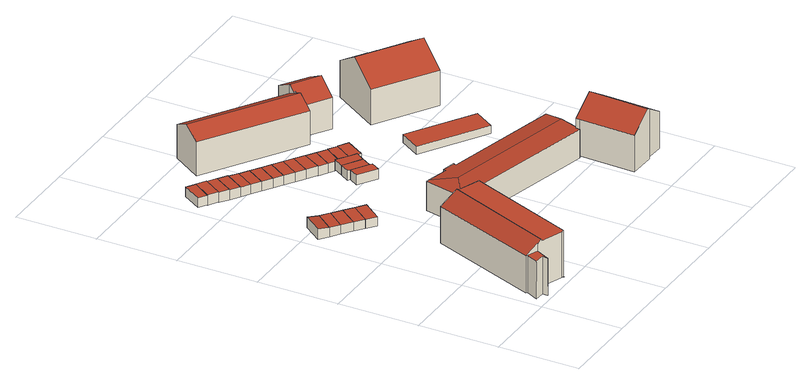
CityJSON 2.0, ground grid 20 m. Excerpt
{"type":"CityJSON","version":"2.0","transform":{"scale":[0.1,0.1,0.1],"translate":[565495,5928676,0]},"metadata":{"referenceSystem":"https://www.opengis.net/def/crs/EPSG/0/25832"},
"CityObjects":{
"building1":{"type":"Building","attributes":{"Gemeindeschluessel":"02100137","Geometrietyp2DReferenz":"3000","function":"31001_1010","roofType":"1000","measuredHeight":11.95,"storeysAboveGround":3},"address":[{"country":"Germany","locality":"Hamburg","thoroughfareNumber":"11d","thoroughfareName":"Groß-Sand","postcode":"21107"}],"geometry":[{"type":"Solid","lod":"2","boundaries":[[[[0,1,2,3,4,5,6,7]],[[8,9,10,11,12]],[[13,14,15]],[[16,17,18,19]],[[6,5,20,21]],[[4,3,11,10]],[[1,0,22,23]],[[7,6,21,24]],[[9,8,13,25]],[[8,12,14,13]],[[26,19,18,24,21,20,25,13,15,14,27]],[[26,27,2,1,23,28]],[[14,12,11,3,2,27]],[[20,5,4,10,9,25]],[[19,26,28,16]],[[18,17,22,0,7,24]],[[28,23,22,17,16]]]],"semantics":{"surfaces":[{"type":"RoofSurface"},{"type":"WallSurface"},{"type":"GroundSurface"}],"values":[[0,0,0,1,1,1,1,1,1,1,2,1,1,1,1,1,0]]}}]},
"building2":{"type":"Building","attributes":{"Gemeindeschluessel":"02100137","Geometrietyp2DReferenz":"3000","function":"31001_2460","roofType":"1000","measuredHeight":2.57,"storeysAboveGround":1},"address":[{"country":"Germany","locality":"Hamburg","thoroughfareName":"Groß-Sand","postcode":"21107"}],"geometry":[{"type":"Solid","lod":"2","boundaries":[[[[29,30,31,32]],[[33,34,29,32]],[[33,35,36,34]],[[36,35,31,30]],[[31,35,33,32]],[[34,36,30,29]]]],"semantics":{"surfaces":[{"type":"WallSurface"},{"type":"GroundSurface"},{"type":"RoofSurface"}],"values":[[0,0,0,0,1,2]]}}]},
"building3":{"type":"Building","attributes":{"Gemeindeschluessel":"02100137","Geometrietyp2DReferenz":"3000","function":"31001_2460","roofType":"1000","measuredHeight":2.31,"storeysAboveGround":1},"address":[{"country":"Germany","locality":"Hamburg","thoroughfareName":"Groß-Sand","postcode":"21107"}],"geometry":[{"type":"Solid","lod":"2","boundaries":[[[[32,33,37,38]],[[34,29,39,40]],[[29,32,38,39]],[[34,33,32,29]],[[40,37,33,34]],[[39,38,37,40]]]],"semantics":{"surfaces":[{"type":"GroundSurface"},{"type":"RoofSurface"},{"type":"WallSurface"}],"values":[[0,1,2,2,2,2]]}}]},
"building4":{"type":"Building","attributes":{"Gemeindeschluessel":"02100137","Geometrietyp2DReferenz":"3000","function":"31001_2460","roofType":"1000","measuredHeight":2.32,"storeysAboveGround":1},"address":[{"country":"Germany","locality":"Hamburg","thoroughfareName":"Groß-Sand","postcode":"21107"}],"geometry":[{"type":"Solid","lod":"2","boundaries":[[[[40,41,42,37]],[[41,43,44,42]],[[43,39,38,44]],[[37,38,39,40]],[[37,42,44,38]],[[39,43,41,40]]]],"semantics":{"surfaces":[{"type":"WallSurface"},{"type":"GroundSurface"},{"type":"RoofSurface"}],"values":[[0,0,0,0,1,2]]}}]},
"building5":{"type":"Building","attributes":{"Gemeindeschluessel":"02100137","Geometrietyp2DReferenz":"3000","function":"31001_2460","roofType":"1000","measuredHeight":2.33,"storeysAboveGround":1},"address":[{"country":"Germany","locality":"Hamburg","thoroughfareName":"Groß-Sand","postcode":"21107"}],"geometry":[{"type":"Solid","lod":"2","boundaries":[[[[45,41,43,46]],[[42,47,48,44]],[[43,41,42,44]],[[41,45,47,42]],[[45,46,48,47]],[[46,43,44,48]]]],"semantics":{"surfaces":[{"type":"RoofSurface"},{"type":"GroundSurface"},{"type":"WallSurface"}],"values":[[0,1,2,2,2,2]]}}]},
"building6":{"type":"Building","attributes":{"Gemeindeschluessel":"02100137","Geometrietyp2DReferenz":"3000","function":"31001_2460","roofType":"1000","measuredHeight":2.31,"storeysAboveGround":1},"address":[{"country":"Germany","locality":"Hamburg","thoroughfareName":"Groß-Sand","postcode":"21107"}],"geometry":[{"type":"Solid","lod":"2","boundaries":[[[[49,45,46,50]],[[47,51,52,48]],[[46,45,47,48]],[[45,49,51,47]],[[49,50,52,51]],[[50,46,48,52]]]],"semantics":{"surfaces":[{"type":"RoofSurface"},{"type":"GroundSurface"},{"type":"WallSurface"}],"values":[[0,1,2,2,2,2]]}}]},
"building7":{"type":"Building","attributes":{"Gemeindeschluessel":"02100137","Geometrietyp2DReferenz":"3000","function":"31001_2460","roofType":"1000","measuredHeight":2.49,"storeysAboveGround":1},"address":[{"country":"Germany","locality":"Hamburg","thoroughfareName":"Bonifatiusstraße","postcode":"21107"}],"geometry":[{"type":"Solid","lod":"2","boundaries":[[[[53,54,55,56]],[[57,58,59,60]],[[58,53,56,59]],[[57,54,53,58]],[[60,55,54,57]],[[59,56,55,60]]]],"semantics":{"surfaces":[{"type":"GroundSurface"},{"type":"RoofSurface"},{"type":"WallSurface"}],"values":[[0,1,2,2,2,2]]}}]},
"building8":{"type":"Building","attributes":{"Gemeindeschluessel":"02100137","Geometrietyp2DReferenz":"3000","function":"31001_2460","roofType":"1000","measuredHeight":2.54,"storeysAboveGround":1},"address":[{"country":"Germany","locality":"Hamburg","thoroughfareName":"Bonifatiusstraße","postcode":"21107"}],"geometry":[{"type":"Solid","lod":"2","boundaries":[[[[61,62,63,64]],[[65,66,67,68]],[[66,61,64,67]],[[65,62,61,66]],[[68,63,62,65]],[[67,64,63,68]]]],"semantics":{"surfaces":[{"type":"GroundSurface"},{"type":"RoofSurface"},{"type":"WallSurface"}],"values":[[0,1,2,2,2,2]]}}]},
"building9":{"type":"Building","attributes":{"Gemeindeschluessel":"02100137","Geometrietyp2DReferenz":"3000","function":"31001_2460","roofType":"1000","measuredHeight":2.54,"storeysAboveGround":1},"address":[{"country":"Germany","locality":"Hamburg","thoroughfareName":"Bonifatiusstraße","postcode":"21107"}],"geometry":[{"type":"Solid","lod":"2","boundaries":[[[[69,70,71,72]],[[73,74,75,76]],[[74,69,72,75]],[[73,70,69,74]],[[76,71,70,73]],[[75,72,71,76]]]],"semantics":{"surfaces":[{"type":"GroundSurface"},{"type":"RoofSurface"},{"type":"WallSurface"}],"values":[[0,1,2,2,2,2]]}}]},
"building10":{"type":"Building","attributes":{"Gemeindeschluessel":"02100137","Geometrietyp2DReferenz":"3000","function":"31001_2460","roofType":"1000","measuredHeight":2.46,"storeysAboveGround":1},"address":[{"country":"Germany","locality":"Hamburg","thoroughfareName":"Bonifatiusstraße","postcode":"21107"}],"geometry":[{"type":"Solid","lod":"2","boundaries":[[[[72,71,77,78]],[[79,80,81,82]],[[80,72,78,81]],[[79,71,72,80]],[[82,77,71,79]],[[81,78,77,82]]]],"semantics":{"surfaces":[{"type":"GroundSurface"},{"type":"RoofSurface"},{"type":"WallSurface"}],"values":[[0,1,2,2,2,2]]}}]},
"building11":{"type":"Building","attributes":{"Gemeindeschluessel":"02100137","Geometrietyp2DReferenz":"3000","function":"31001_2460","roofType":"1000","measuredHeight":2.49,"storeysAboveGround":1},"address":[{"country":"Germany","locality":"Hamburg","thoroughfareName":"Bonifatiusstraße","postcode":"21107"}],"geometry":[{"type":"Solid","lod":"2","boundaries":[[[[83,84,85,86]],[[87,88,89,90]],[[88,83,86,89]],[[87,84,83,88]],[[90,85,84,87]],[[89,86,85,90]]]],"semantics":{"surfaces":[{"type":"GroundSurface"},{"type":"RoofSurface"},{"type":"WallSurface"}],"values":[[0,1,2,2,2,2]]}}]},
"building12":{"type":"Building","attributes":{"Gemeindeschluessel":"02100137","Geometrietyp2DReferenz":"3000","function":"31001_2460","roofType":"1000","measuredHeight":2.43,"storeysAboveGround":1},"address":[{"country":"Germany","locality":"Hamburg","thoroughfareName":"Bonifatiusstraße","postcode":"21107"}],"geometry":[{"type":"Solid","lod":"2","boundaries":[[[[86,85,91,92]],[[93,94,95,96]],[[94,86,92,95]],[[93,85,86,94]],[[96,91,85,93]],[[95,92,91,96]]]],"semantics":{"surfaces":[{"type":"GroundSurface"},{"type":"RoofSurface"},{"type":"WallSurface"}],"values":[[0,1,2,2,2,2]]}}]},
"building13":{"type":"Building","attributes":{"Gemeindeschluessel":"02100137","Geometrietyp2DReferenz":"3000","function":"31001_2460","roofType":"1000","measuredHeight":2.45,"storeysAboveGround":1},"address":[{"country":"Germany","locality":"Hamburg","thoroughfareName":"Bonifatiusstraße","postcode":"21107"}],"geometry":[{"type":"Solid","lod":"2","boundaries":[[[[92,91,97,98]],[[96,95,99,100]],[[95,92,98,99]],[[96,91,92,95]],[[100,97,91,96]],[[99,98,97,100]]]],"semantics":{"surfaces":[{"type":"GroundSurface"},{"type":"RoofSurface"},{"type":"WallSurface"}],"values":[[0,1,2,2,2,2]]}}]},
"building14":{"type":"Building","attributes":{"Gemeindeschluessel":"02100137","Geometrietyp2DReferenz":"3000","function":"31001_2460","roofType":"1000","measuredHeight":2.45,"storeysAboveGround":1},"address":[{"country":"Germany","locality":"Hamburg","thoroughfareName":"Bonifatiusstraße","postcode":"21107"}],"geometry":[{"type":"Solid","lod":"2","boundaries":[[[[97,101,102,98]],[[103,100,99,104]],[[100,97,98,99]],[[103,101,97,100]],[[104,102,101,103]],[[99,98,102,104]]]],"semantics":{"surfaces":[{"type":"GroundSurface"},{"type":"RoofSurface"},{"type":"WallSurface"}],"values":[[0,1,2,2,2,2]]}}]},
"building15":{"type":"Building","attributes":{"Gemeindeschluessel":"02100137","Geometrietyp2DReferenz":"3000","function":"31001_2460","roofType":"1000","measuredHeight":2.44,"storeysAboveGround":1},"address":[{"country":"Germany","locality":"Hamburg","thoroughfareName":"Bonifatiusstraße","postcode":"21107"}],"geometry":[{"type":"Solid","lod":"2","boundaries":[[[[105,103,104,106]],[[101,107,108,102]],[[104,103,101,102]],[[103,105,107,101]],[[105,106,108,107]],[[106,104,102,108]]]],"semantics":{"surfaces":[{"type":"RoofSurface"},{"type":"GroundSurface"},{"type":"WallSurface"}],"values":[[0,1,2,2,2,2]]}}]},
"building16":{"type":"Building","attributes":{"Gemeindeschluessel":"02100137","Geometrietyp2DReferenz":"3000","function":"31001_2460","roofType":"1000","measuredHeight":2.4,"storeysAboveGround":1},"address":[{"country":"Germany","locality":"Hamburg","thoroughfareName":"Bonifatiusstraße","postcode":"21107"}],"geometry":[{"type":"Solid","lod":"2","boundaries":[[[[107,109,110,108]],[[111,105,106,112]],[[105,107,108,106]],[[111,109,107,105]],[[112,110,109,111]],[[106,108,110,112]]]],"semantics":{"surfaces":[{"type":"GroundSurface"},{"type":"RoofSurface"},{"type":"WallSurface"}],"values":[[0,1,2,2,2,2]]}}]},
"building17":{"type":"Building","attributes":{"Gemeindeschluessel":"02100137","Geometrietyp2DReferenz":"3000","function":"31001_2460","roofType":"1000","measuredHeight":2.48,"storeysAboveGround":1},"address":[{"country":"Germany","locality":"Hamburg","thoroughfareName":"Rüdemannweg","postcode":"21107"}],"geometry":[{"type":"Solid","lod":"2","boundaries":[[[[113,114,115,116,117]],[[118,119,120,121,122]],[[120,113,117,121]],[[119,114,113,120]],[[118,115,114,119]],[[122,116,115,118]],[[121,117,116,122]]]],"semantics":{"surfaces":[{"type":"GroundSurface"},{"type":"RoofSurface"},{"type":"WallSurface"}],"values":[[0,1,2,2,2,2,2]]}}]},
"building18":{"type":"Building","attributes":{"Gemeindeschluessel":"02100137","Geometrietyp2DReferenz":"3000","function":"31001_2460","roofType":"1000","measuredHeight":2.41,"storeysAboveGround":1},"address":[{"country":"Germany","locality":"Hamburg","thoroughfareName":"Bonifatiusstraße","postcode":"21107"}],"geometry":[{"type":"Solid","lod":"2","boundaries":[[[[123,112,110,124]],[[125,126,123,124]],[[125,109,111,126]],[[111,109,110,112]],[[110,109,125,124]],[[126,111,112,123]]]],"semantics":{"surfaces":[{"type":"WallSurface"},{"type":"GroundSurface"},{"type":"RoofSurface"}],"values":[[0,0,0,0,1,2]]}}]},
"building19":{"type":"Building","attributes":{"Gemeindeschluessel":"02100137","Geometrietyp2DReferenz":"3000","function":"31001_2460","roofType":"1000","measuredHeight":2.51,"storeysAboveGround":1},"address":[{"country":"Germany","locality":"Hamburg","thoroughfareName":"Bonifatiusstraße","postcode":"21107"}],"geometry":[{"type":"Solid","lod":"2","boundaries":[[[[113,127,128,129,114]],[[130,131,120,119,132]],[[120,113,114,119]],[[131,127,113,120]],[[130,128,127,131]],[[132,129,128,130]],[[119,114,129,132]]]],"semantics":{"surfaces":[{"type":"GroundSurface"},{"type":"RoofSurface"},{"type":"WallSurface"}],"values":[[0,1,2,2,2,2,2]]}}]},
"building20":{"type":"Building","attributes":{"Gemeindeschluessel":"02100137","Geometrietyp2DReferenz":"3000","function":"31001_1010","roofType":"3200","measuredHeight":7.76,"storeysAboveGround":2},"address":[{"country":"Germany","locality":"Hamburg","thoroughfareNumber":"37","thoroughfareName":"Rüdemannweg","postcode":"21107"}],"geometry":[{"type":"Solid","lod":"2","boundaries":[[[[133,134,135,136]],[[137,138,139,136,135,140]],[[139,141,142,143,144,145,133,136]],[[135,134,146,147]],[[138,137,148,149]],[[137,140,150,148]],[[140,135,147,150]],[[145,144,151,152]],[[144,143,153,151]],[[143,142,154,153]],[[142,141,155,154]],[[148,150,147,146,152,151,153,154,155,149]],[[155,141,139,138,149]],[[146,134,133,145,152]]]],"semantics":{"surfaces":[{"type":"RoofSurface"},{"type":"WallSurface"},{"type":"GroundSurface"}],"values":[[0,0,0,1,1,1,1,1,1,1,1,2,1,1]]}}]},
"building21":{"type":"Building","attributes":{"Gemeindeschluessel":"02100137","Geometrietyp2DReferenz":"3000","function":"31001_2460","roofType":"1000","measuredHeight":2.41,"storeysAboveGround":1},"address":[{"country":"Germany","locality":"Hamburg","thoroughfareName":"Bonifatiusstraße","postcode":"21107"}],"geometry":[{"type":"Solid","lod":"2","boundaries":[[[[156,157,158,159]],[[160,161,162,163]],[[161,156,159,162]],[[160,157,156,161]],[[163,158,157,160]],[[162,159,158,163]]]],"semantics":{"surfaces":[{"type":"GroundSurface"},{"type":"RoofSurface"},{"type":"WallSurface"}],"values":[[0,1,2,2,2,2]]}}]},
"building22":{"type":"Building","attributes":{"Gemeindeschluessel":"02100137","Geometrietyp2DReferenz":"3000","function":"31001_2460","roofType":"1000","measuredHeight":2.51,"storeysAboveGround":1},"address":[{"country":"Germany","locality":"Hamburg","thoroughfareName":"Bonifatiusstraße","postcode":"21107"}],"geometry":[{"type":"Solid","lod":"2","boundaries":[[[[128,164,165,166,167,129]],[[168,169,170,130,132,171]],[[130,128,129,132]],[[170,164,128,130]],[[169,165,164,170]],[[168,166,165,169]],[[171,167,166,168]],[[132,129,167,171]]]],"semantics":{"surfaces":[{"type":"GroundSurface"},{"type":"RoofSurface"},{"type":"WallSurface"}],"values":[[0,1,2,2,2,2,2,2]]}}]},
"building23":{"type":"Building","attributes":{"Gemeindeschluessel":"02100137","Geometrietyp2DReferenz":"3000","function":"31001_2460","roofType":"1000","measuredHeight":2.41,"storeysAboveGround":1},"address":[{"country":"Germany","locality":"Hamburg","thoroughfareName":"Bonifatiusstraße","postcode":"21107"}],"geometry":[{"type":"Solid","lod":"2","boundaries":[[[[158,172,173,174,159]],[[175,176,163,162,177]],[[163,158,159,162]],[[176,172,158,163]],[[175,173,172,176]],[[177,174,173,175]],[[162,159,174,177]]]],"semantics":{"surfaces":[{"type":"GroundSurface"},{"type":"RoofSurface"},{"type":"WallSurface"}],"values":[[0,1,2,2,2,2,2]]}}]},
"building24":{"type":"Building","attributes":{"Gemeindeschluessel":"02100137","Geometrietyp2DReferenz":"3000","function":"31001_2460","roofType":"1000","measuredHeight":2.51,"storeysAboveGround":1},"address":[{"country":"Germany","locality":"Hamburg","thoroughfareName":"Bonifatiusstraße","postcode":"21107"}],"geometry":[{"type":"Solid","lod":"2","boundaries":[[[[173,172,178,179]],[[180,181,182,183]],[[181,173,179,182]],[[180,172,173,181]],[[183,178,172,180]],[[182,179,178,183]]]],"semantics":{"surfaces":[{"type":"GroundSurface"},{"type":"RoofSurface"},{"type":"WallSurface"}],"values":[[0,1,2,2,2,2]]}}]},
"building25":{"type":"Building","attributes":{"Gemeindeschluessel":"02100137","Geometrietyp2DReferenz":"3000","function":"31001_1010","roofType":"3100","measuredHeight":10.77,"storeysAboveGround":2},"address":[{"country":"Germany","locality":"Hamburg","thoroughfareNumber":"9a","thoroughfareName":"Bonifatiusstraße","postcode":"21107"}],"geometry":[{"type":"Solid","lod":"2","boundaries":[[[[184,185,186,187]],[[188,189,190,191,184,187]],[[186,185,192,193]],[[191,190,194,195]],[[190,189,196,194]],[[189,188,197,196]],[[188,187,186,193,197]],[[185,184,191,195,192]],[[195,194,196,197,193,192]]]],"semantics":{"surfaces":[{"type":"RoofSurface"},{"type":"WallSurface"},{"type":"GroundSurface"}],"values":[[0,0,1,1,1,1,1,1,2]]}}]},
"building26":{"type":"Building","attributes":{"Gemeindeschluessel":"02100137","Geometrietyp2DReferenz":"3000","function":"31001_2460","roofType":"1000","measuredHeight":2.54,"storeysAboveGround":1},"address":[{"country":"Germany","locality":"Hamburg","thoroughfareName":"Bonifatiusstraße","postcode":"21107"}],"geometry":[{"type":"Solid","lod":"2","boundaries":[[[[198,199,200,201,202]],[[203,204,205,206,207]],[[205,198,202,206]],[[204,199,198,205]],[[203,200,199,204]],[[207,201,200,203]],[[206,202,201,207]]]],"semantics":{"surfaces":[{"type":"GroundSurface"},{"type":"RoofSurface"},{"type":"WallSurface"}],"values":[[0,1,2,2,2,2,2]]}}]},
"building27":{"type":"Building","attributes":{"Gemeindeschluessel":"02100137","Geometrietyp2DReferenz":"3000","function":"31001_2460","roofType":"1000","measuredHeight":2.14,"storeysAboveGround":1},"address":[{"country":"Germany","locality":"Hamburg","thoroughfareName":"Bonifatiusstraße","postcode":"21107"}],"geometry":[{"type":"Solid","lod":"2","boundaries":[[[[208,209,210,211]],[[212,213,214,215]],[[210,209,212,215]],[[209,208,213,212]],[[208,211,214,213]],[[211,210,215,214]]]],"semantics":{"surfaces":[{"type":"RoofSurface"},{"type":"GroundSurface"},{"type":"WallSurface"}],"values":[[0,1,2,2,2,2]]}}]},
"building28":{"type":"Building","attributes":{"Gemeindeschluessel":"02100137","Geometrietyp2DReferenz":"3000","function":"31001_1010","roofType":"3100","measuredHeight":13.16,"storeysAboveGround":3},"address":[{"country":"Germany","locality":"Hamburg","thoroughfareNumber":"35","thoroughfareName":"Rüdemannweg","postcode":"21107"}],"geometry":[{"type":"Solid","lod":"2","boundaries":[[[[216,217,218,219,220,221]],[[222,223,224,216,221,225]],[[220,219,226,227]],[[219,218,228,226]],[[218,217,229,228]],[[224,223,230,231]],[[223,222,232,230]],[[222,225,233,232]],[[225,221,220,227,233]],[[217,216,224,231,229]],[[231,230,232,233,227,226,228,229]]]],"semantics":{"surfaces":[{"type":"RoofSurface"},{"type":"WallSurface"},{"type":"GroundSurface"}],"values":[[0,0,1,1,1,1,1,1,1,1,2]]}}]},
"building29":{"type":"Building","attributes":{"Gemeindeschluessel":"02100137","Geometrietyp2DReferenz":"3000","function":"31001_1010","roofType":"3100","measuredHeight":10.76,"storeysAboveGround":2},"address":[{"country":"Germany","locality":"Hamburg","thoroughfareNumber":"9","thoroughfareName":"Bonifatiusstraße","postcode":"21107"}],"geometry":[{"type":"Solid","lod":"2","boundaries":[[[[234,235,236,237,238,239]],[[240,241,242,235,234]],[[238,237,243,244]],[[237,236,245,243]],[[239,238,244,246]],[[242,241,247,248]],[[241,240,249,247]],[[240,234,239,246,249]],[[236,235,242,248,245]],[[248,247,249,246,244,243,245]]]],"semantics":{"surfaces":[{"type":"RoofSurface"},{"type":"WallSurface"},{"type":"GroundSurface"}],"values":[[0,0,1,1,1,1,1,1,1,2]]}}]},
"building30":{"type":"Building","attributes":{"Gemeindeschluessel":"02100137","Geometrietyp2DReferenz":"3000","function":"31001_1010","roofType":"3100","measuredHeight":13.58,"storeysAboveGround":2},"address":[{"country":"Germany","locality":"Hamburg","thoroughfareNumber":"11","thoroughfareName":"Bonifatiusstraße","postcode":"21107"}],"geometry":[{"type":"Solid","lod":"2","boundaries":[[[[250,251,252,253]],[[254,255,256,257,258,259,251,250]],[[253,252,260,261]],[[259,258,262,263]],[[258,257,264,262]],[[257,256,265,264]],[[256,255,266,265]],[[255,254,267,266]],[[254,250,253,261,267]],[[252,251,259,263,260]],[[263,262,264,265,266,267,261,260]]]],"semantics":{"surfaces":[{"type":"RoofSurface"},{"type":"WallSurface"},{"type":"GroundSurface"}],"values":[[0,0,1,1,1,1,1,1,1,1,2]]}}]}
},
"vertices":[
[21,48,116],[49,37,133],[50,37,133],[59,33,139],[166,301,139],[123,318,112],[18,50,114],[22,48,116],[122,12,136],[226,278,136],[166,301,136],[59,33,136],[115,12,136],[122,12,20],[115,12,20],[121,9,20],[33,16,114],[7,18,114],[7,18,20],[33,16,20],[123,318,20],[18,50,20],[21,48,114],[49,37,114],[22,48,20],[226,278,20],[32,2,20],[50,37,20],[32,2,114],
[42,551,36],[20,568,39],[20,568,13],[42,551,13],[78,596,13],[78,596,36],[55,614,13],[55,614,39],
[100,580,13],[64,535,13],[64,535,36],[100,580,36],
[123,562,36],[123,562,13],[89,516,36],[89,516,13],
[146,544,36],[111,499,36],[146,544,13],[111,499,13],
[169,527,36],[134,481,36],[169,527,13],[134,481,13],
[21,867,11],[51,913,11],[73,899,11],[41,854,11],[51,913,35],[21,867,35],[41,854,35],[73,899,35],
[73,899,10],[95,885,10],[65,839,10],[41,854,10],[95,885,36],[73,899,36],[41,854,36],[65,839,36],
[65,839,9],[95,885,9],[117,871,9],[87,824,9],[95,885,35],[65,839,35],[87,824,35],[117,871,35],
[140,856,9],[110,809,9],[117,871,34],[87,824,34],[110,809,34],[140,856,34],
[110,809,8],[140,856,8],[162,841,8],[132,795,8],[140,856,33],[110,809,33],[132,795,33],[162,841,33],
[185,827,8],[155,780,8],[162,841,32],[132,795,32],[155,780,32],[185,827,32],
[209,811,8],[179,765,8],[179,765,32],[209,811,32],
[231,797,8],[201,751,8],[231,797,32],[201,751,32],
[256,781,32],[226,735,32],[256,781,8],[226,735,8],
[278,767,8],[248,720,8],[278,767,32],[248,720,32],
[287,630,11],[327,605,11],[333,600,11],[319,578,11],[273,608,11],[333,600,36],[327,605,36],[287,630,36],[273,608,36],[319,578,36],
[274,704,32],[274,704,8],[302,751,8],[302,751,32],
[281,635,11],[295,657,11],[341,628,11],[295,657,36],[281,635,36],[341,628,36],
[244,413,91],[237,414,91],[214,317,91],[278,357,96],[597,237,92],[600,237,92],[610,279,96],[597,227,91],[621,324,91],[332,392,91],[334,399,91],[301,407,91],[299,400,91],[237,414,18],[214,317,18],[597,237,18],[600,237,18],[597,227,18],[301,407,18],[299,400,18],[334,399,18],[332,392,18],[621,324,18],
[274,704,7],[302,751,7],[325,736,7],[295,690,7],[302,751,31],[274,704,31],[295,690,31],[325,736,31],
[310,681,11],[318,676,11],[340,661,11],[356,651,11],[340,661,36],[318,676,36],[310,681,36],[356,651,36],
[349,721,7],[318,676,7],[310,681,7],[318,676,31],[349,721,31],[310,681,31],
[370,707,7],[340,661,7],[349,721,32],[318,676,32],[340,661,32],[370,707,32],
[169,974,117],[145,937,94],[384,783,94],[408,820,117],[420,839,106],[417,841,106],[429,860,94],[194,1012,94],[145,937,9],[384,783,9],[429,860,9],[194,1012,9],[417,841,9],[420,839,9],
[356,651,8],[340,661,8],[370,707,8],[394,692,8],[365,645,8],[370,707,33],[340,661,33],[356,651,33],[365,645,33],[394,692,33],
[636,502,36],[478,603,36],[446,552,36],[604,452,36],[478,603,15],[636,502,15],[604,452,15],[446,552,15],
[656,235,154],[600,237,118],[597,237,116],[597,227,116],[592,89,116],[651,86,154],[658,92,150],[710,90,116],[716,233,116],[658,86,150],[597,227,23],[592,89,23],[597,237,23],[600,237,23],[710,90,23],[716,233,23],[658,92,23],[658,86,23],
[493,813,119],[427,856,119],[417,841,109],[420,839,109],[402,810,90],[464,770,90],[521,857,90],[455,900,90],[429,860,117],[420,839,11],[402,810,11],[417,841,11],[464,770,11],[455,900,11],[429,860,11],[521,857,11],
[696,668,151],[551,761,151],[512,700,105],[658,607,105],[733,725,107],[666,768,107],[668,771,105],[647,785,105],[645,782,108],[587,818,108],[512,700,16],[658,607,16],[645,782,16],[587,818,16],[647,785,16],[668,771,16],[666,768,16],[733,725,16]
]}
